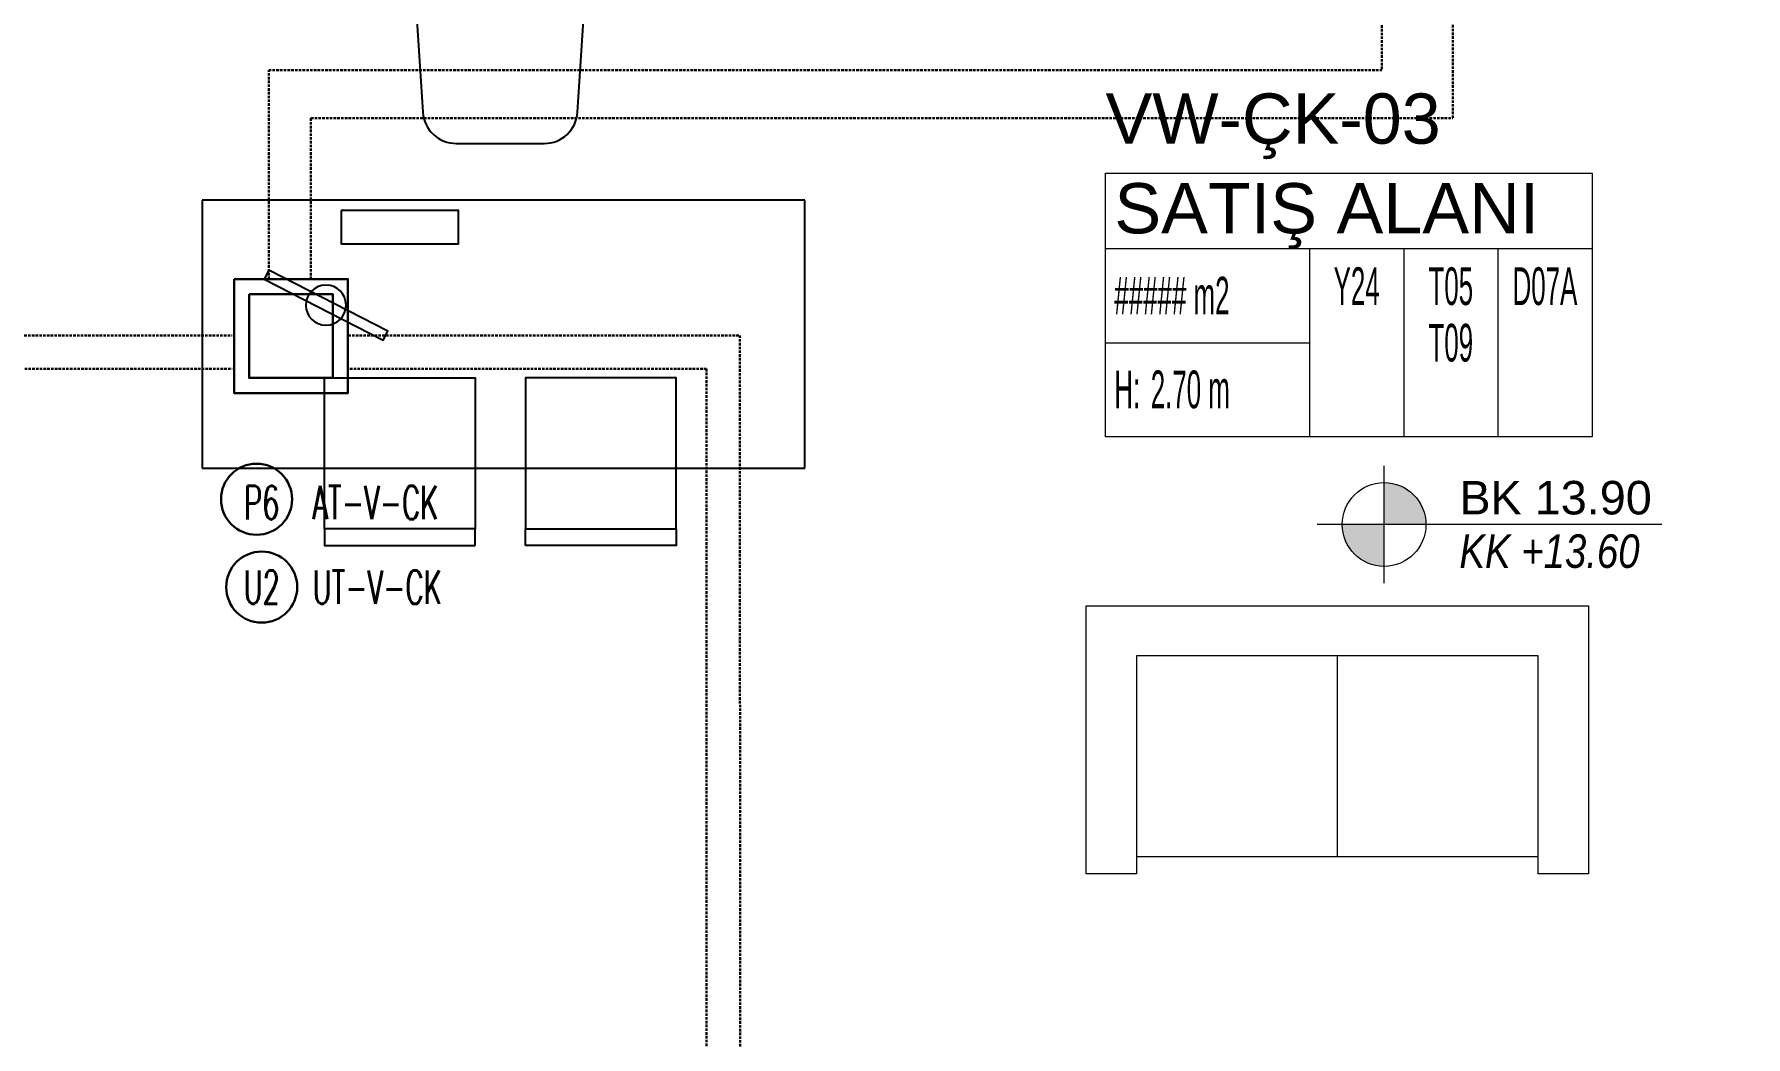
# Model space of a CAD drawing. Extents: x -1439 to 34962, y -872 to 8330.
# Drawn here: x 31072 to 31583, y 2746 to 3045 of the extents above; entities that cross this region are included whole.
import ezdxf
from ezdxf.enums import TextEntityAlignment as Align

# ---------------------------------------------------------------- set-up
doc = ezdxf.new("R2010")
doc.units = 0
doc.linetypes.add('HIDDEN', pattern=[0.375, 0.25, -0.125])
doc.layers.get('0').update_dxf_attribs({"color": 9, "lineweight": 9})
for name, color, linetype, lineweight in [('05', 9, 'Continuous', 9), ('21', 9, 'Continuous', 9), ('21_MAHAL', 9, 'Continuous', 9), ('22', 8, 'Continuous', 9), ('E-KABLO', 7, 'Continuous', 30), ('E-YAZI', 7, 'Continuous', 30)]:
    doc.layers.add(name, color=color, linetype=linetype, lineweight=lineweight)
doc.styles.add('Arial', font='arial.ttf', dxfattribs={"height": 2.5})
doc.styles.add('E-YAZI', font='txttw.shx')
doc.styles.add('MuuM_TEXT-ITALIC', font='ARIALNI.TTF')
doc.styles.add('MuuM_TEXT-STANDART', font='ARIALN.TTF')

# ---------------------------------------------------------------- blocks, each defined once
blk = doc.blocks.new('0_elevationtarget-p-bk')
h = blk.add_hatch(color=254)
h.paths.add_polyline_path([(2.5, 0, 0.414214), (0, 2.5), (0, 0)])
h.paths.add_polyline_path([(0, 0), (-2.5, 0, 0.414214), (0, -2.5)])
blk.add_line((0, -3.5), (0, 3.5))
blk.add_lwpolyline([(16.6, 0), (-4, 0)])
blk.add_circle((0, 0), 2.5)
at = {"style": 'Arial'}
blk.add_attdef('BITMISKOT', text='', height=2, dxfattribs=at).set_placement((4.5, 0), align=Align.BOTTOM_LEFT)
at = {"style": 'MuuM_TEXT-ITALIC'}
blk.add_attdef('FINISHINGFLOORLEVEL', text='', height=2, dxfattribs=at).set_placement((4.5, -0.59), align=Align.TOP_LEFT)
blk = doc.blocks.new('p-koltuk-2li')
blk.add_lwpolyline([(-75, -100), (-75, -20), (75, -20), (75, -100), (60, -100), (60, -95), (-60, -95), (-60, -100)], close=True)
for points in [[(60, -95), (60, -35), (-60, -35), (-60, -95)], [(0, -35), (0, -35), (0, -95)]]:
    blk.add_lwpolyline(points)
blk = doc.blocks.new('m-vw-sandalye-02')
at = {"lineweight": -3, "ltscale": 0.5}
for points in [[(-22.5, 0), (-22.5, -5), (22.5, -5), (22.5, 0)], [(-22.5, -5), (22.5, -5), (22.5, -50), (-22.5, -50)]]:
    blk.add_lwpolyline(points, close=True, dxfattribs=at)
blk = doc.blocks.new('m-vw-sandalye')
at = {"lineweight": -3, "ltscale": 0.5}
blk.add_lwpolyline([(-20.5, 0), (20.5, 0), (20.5, -6), (-20.5, -6)], close=True, dxfattribs=at)
blk.add_lwpolyline([(-25.5, -9), (25.5, -9), (23.11, -45.65, -0.395265), (13.13, -55), (-13.13, -55, -0.395265), (-23.11, -45.65)], format="xyb", close=True, dxfattribs=at)
blk = doc.blocks.new('m-vw-çalışma-p-01')
at = {"lineweight": -3, "ltscale": 0.5}
for p, q in [((11.93, 179.03), (91.93, 179.03)), ((11.93, -0.97), (11.93, 179.03)), ((91.93, 179.03), (91.93, -0.97)), ((91.93, -0.97), (11.93, -0.97))]:
    blk.add_line(p, q, dxfattribs=at)
for points in [[(32.8, 159.16), (35.47, 160.53), (53.74, 124.95), (51.08, 123.58)], [(15, 137.5), (25, 137.5), (25, 102.5), (15, 102.5)]]:
    blk.add_lwpolyline(points, close=True, dxfattribs=at)
blk.add_circle((43.27, 142.05), 6, dxfattribs=at)
at = {"lineweight": -3, "ltscale": 0.5, "xscale": -1, "rotation": 270}
blk.add_blockref('m-vw-sandalye-02', (115, 120), dxfattribs=at)
at = {"lineweight": -3, "rotation": 90}
blk.add_blockref('m-vw-sandalye', (-60, 90), dxfattribs=at)
at = {"lineweight": -3, "ltscale": 0.5, "rotation": 270}
blk.add_blockref('m-vw-sandalye-02', (115, 60), dxfattribs=at)
blk = doc.blocks.new('0_doorno')
blk.add_lwpolyline([(4.5, 0), (12.5, 0)])
blk.add_ellipse((0, 0), major_axis=(-4.5, 0), ratio=0.666667)
at = {"style": 'Arial'}
blk.add_attdef('YUKSEKLIK', text='', height=2, dxfattribs=at).set_placement((5, 5.9), align=Align.TOP_LEFT)
blk.add_attdef('KAPINO', text='', height=1.4, dxfattribs=at).set_placement((-0.02, -0.04), align=Align.MIDDLE)
blk.add_attdef('GENISLIK', text='', height=2, dxfattribs=at).set_placement((5, -1.89), align=Align.BOTTOM_LEFT)
blk = doc.blocks.new('0_roomno2')
blk.add_lwpolyline([(19.375, -10.5), (0, -10.5), (0, 0), (19.375, 0)], close=True)
for points in [[(0, -3), (19.375, -3)], [(8.125, -3), (8.125, -10.5)], [(11.875, -3), (11.875, -10.5)], [(15.625, -3), (15.625, -10.5)], [(0, -6.75), (8.125, -6.75)]]:
    blk.add_lwpolyline(points)
at = {"style": 'MuuM_TEXT-STANDART', "width": 0.6}
blk.add_text('H:', height=1.5, dxfattribs=at).set_placement((0.35, -8.608), align=Align.MIDDLE_LEFT)
at = {"style": 'Arial'}
blk.add_attdef('ODANO', (0, 1.17), '', height=2, dxfattribs=at)
blk.add_attdef('MEKANADI', text='', height=2, dxfattribs=at).set_placement((0.35, -3), align=Align.BOTTOM_LEFT)
at = {"style": 'MuuM_TEXT-STANDART', "width": 0.6}
for tag, p in [('YER01', (10, -4.5)), ('TAVAN01', (13.75, -4.5)), ('DUVAR01', (17.5, -4.5)), ('YER02', (10, -6.75)), ('TAVAN02', (13.75, -6.75)), ('DUVAR02', (17.5, -6.75)), ('YER03', (10, -9)), ('TAVAN03', (13.75, -9)), ('DUVAR03', (17.5, -9))]:
    blk.add_attdef(tag, text='', height=1.5, dxfattribs=at).set_placement(p, align=Align.MIDDLE_CENTER)
for tag, p in [('M2', (0.35, -4.875)), ('TEMIZTAVANYUKSEKLIGI', (1.8, -8.608))]:
    blk.add_attdef(tag, text='', height=1.5, dxfattribs=at).set_placement(p, align=Align.MIDDLE_LEFT)
blk = doc.blocks.new('E-DÖŞEME BUAT')
at = {"layer": 'E-YAZI', "color": 3}
blk.add_lwpolyline([(-34, 34), (0, 34), (0, 0), (-34, 0)], close=True, dxfattribs=at)
at = {"layer": 'E-YAZI', "color": 5}
blk.add_lwpolyline([(-29.5, 29.5), (-4.5, 29.5), (-4.5, 4.5), (-29.5, 4.5)], close=True, dxfattribs=at)

msp = doc.modelspace()

# ---------------------------------------------------------------- linework, layer by layer
at = {"layer": 'E-KABLO', "color": 4, "linetype": 'HIDDEN', "ltscale": 3}
for p, q in [((31474.14, 3297.31), (31474.14, 3034.15)), ((31141.66, 2971.76), (31141.66, 3034.15)), ((31141.66, 3034.15), (31474.14, 3034.15)), ((30975.29, 2954.96), (31130.8, 2954.97)), ((31165.46, 2954.97), (31282.43, 2954.97)), ((31282.43, 2954.97), (31282.47, 2632.3))]:
    msp.add_line(p, q, dxfattribs=at)
at = {"layer": 'E-KABLO', "color": 6, "linetype": 'HIDDEN', "ltscale": 3}
for p, q in [((31495.33, 3235.5), (31495.33, 3019.85)), ((31154.29, 2971.76), (31154.29, 3019.85)), ((31154.29, 3019.85), (31495.33, 3019.85)), ((30965.29, 2944.96), (31130.8, 2944.97)), ((31272.43, 2944.97), (31165.33, 2944.97)), ((31272.43, 2944.97), (31272.47, 2632.3))]:
    msp.add_line(p, q, dxfattribs=at)
at = {"layer": 'E-KABLO', "color": 7, "linetype": 'Continuous'}
for centre in [(31138.04, 2906.06), (31139.59, 2879.83)]:
    msp.add_circle(centre, 10.61, dxfattribs=at)

# ---------------------------------------------------------------- block references
at = {"layer": '05', "lineweight": -3, "xscale": -1, "rotation": 90}
msp.add_blockref('m-vw-çalışma-p-01', (31300.83, 3007.26), dxfattribs=at)
at = {"layer": '05', "extrusion": (0, 0, -1), "xscale": -1, "zscale": -1}
msp.add_blockref('p-koltuk-2li', (-31460.84, 2894.28), dxfattribs=at)
at = {"layer": '21', "xscale": 5, "yscale": 5, "zscale": 5}
msp.add_blockref('0_elevationtarget-p-bk', (31474.82, 2898.52), dxfattribs=at).add_auto_attribs({'BITMISKOT': 'BK 13.90', 'FINISHINGFLOORLEVEL': 'KK +13.60'})
at = {"layer": '21_MAHAL'}
ref = msp.add_blockref('0_roomno2', (31391.63, 3003.41), dxfattribs=dict(at, xscale=7.5, yscale=7.5, zscale=7.5))
ref.add_attrib('ODANO', 'VW-ÇK-03', (31391.63, 3012.18), dxfattribs={"layer": '0', "height": 15, "style": 'Arial'})
ref.add_attrib('MEKANADI', 'SATIŞ ALANI', dxfattribs={"layer": '0', "height": 15, "style": 'Arial'}).set_placement((31394.26, 2980.91), align=Align.BOTTOM_LEFT)
ref.add_attrib('M2', '##### m2', dxfattribs={"layer": '0', "height": 11.25, "style": 'MuuM_TEXT-STANDART', "width": 0.6}).set_placement((31394.26, 2966.84), align=Align.MIDDLE_LEFT)
ref.add_attrib('TEMIZTAVANYUKSEKLIGI', '2.70 m', dxfattribs={"layer": '0', "height": 11.25, "style": 'MuuM_TEXT-STANDART', "width": 0.6}).set_placement((31405.13, 2938.85), align=Align.MIDDLE_LEFT)
ref.add_attrib('YER01', 'Y24', dxfattribs={"layer": '0', "height": 11.25, "style": 'MuuM_TEXT-STANDART', "width": 0.6}).set_placement((31466.63, 2969.66), align=Align.MIDDLE_CENTER)
ref.add_attrib('TAVAN01', 'T05', dxfattribs={"layer": '0', "height": 11.25, "style": 'MuuM_TEXT-STANDART', "width": 0.6}).set_placement((31494.76, 2969.66), align=Align.MIDDLE_CENTER)
ref.add_attrib('DUVAR01', 'D07A', dxfattribs={"layer": '0', "height": 11.25, "style": 'MuuM_TEXT-STANDART', "width": 0.6}).set_placement((31522.88, 2969.66), align=Align.MIDDLE_CENTER)
ref.add_attrib('TAVAN02', 'T09', dxfattribs={"layer": '0', "height": 11.25, "style": 'MuuM_TEXT-STANDART', "width": 0.6}).set_placement((31494.76, 2952.78), align=Align.MIDDLE_CENTER)
at = {"layer": '22'}
ref = msp.add_blockref('0_doorno', (31641.43, 3051.29), dxfattribs=dict(at, xscale=-5, yscale=5, zscale=5))
ref.add_attrib('KAPINO', 'D-02', dxfattribs={"layer": '0', "height": 10, "style": 'Arial'}).set_placement((31647.54, 3051.29), align=Align.MIDDLE)
ref.add_attrib('GENISLIK', '150', dxfattribs={"layer": '0', "height": 10, "style": 'Arial'}).set_placement((31593.61, 3051.29), align=Align.BOTTOM_LEFT)
ref.add_attrib('YUKSEKLIK', '270', dxfattribs={"layer": '0', "height": 10, "style": 'Arial'}).set_placement((31593.61, 3048.79), align=Align.TOP_LEFT)
at = {"layer": 'E-YAZI', "color": 1}
msp.add_blockref('E-DÖŞEME BUAT', (31165.33, 2937.76), dxfattribs=at)

# ---------------------------------------------------------------- texts
at = {"layer": 'E-KABLO', "color": 3, "linetype": 'Continuous', "style": 'E-YAZI', "width": 0.6}
for s, p in [('P6', (31139.59, 2905.05)), ('U2', (31139.59, 2879.83))]:
    msp.add_text(s, height=10, dxfattribs=at).set_placement(p, align=Align.MIDDLE_CENTER)
at = {"layer": 'E-YAZI', "color": 3, "style": 'E-YAZI', "width": 0.6}
for s, p in [('AT-V-CK', (31154.77, 2900.06, 0)), ('UT-V-CK', (31154.77, 2874.83, 0))]:
    msp.add_text(s, height=10, dxfattribs=at).set_placement(p)

doc.saveas('drawing.dxf')
